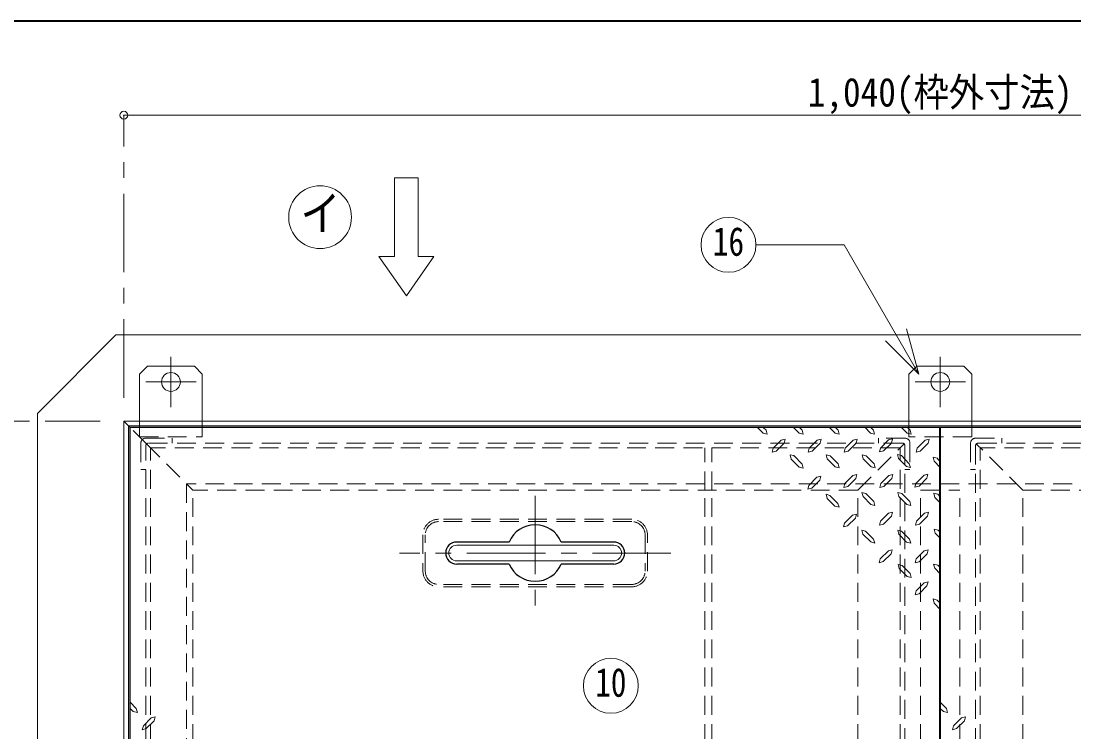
# Model space of a CAD drawing. Units: millimetres at full size, sheet at 1:10; details may follow other scales. Extents: x -2126 to 1924, y -1326 to 1484.
# Drawn here: x -1752 to -1081, y 1031 to 1484 of the extents above; entities that cross this region are included whole.
import ezdxf
from ezdxf.enums import TextEntityAlignment as Align

# ---------------------------------------------------------------- set-up
doc = ezdxf.new("R2010")
doc.units = ezdxf.units.MM
doc.header["$LTSCALE"] = 10
doc.header["$PDMODE"] = 32
doc.header["$PDSIZE"] = 5
doc.linetypes.add('CHAIN1', pattern=[8, 5, -1, 1, -1])
doc.linetypes.add('DASHED1', pattern=[1.8, 1.2, -0.6])
doc.layers.add('0-0_ﾚｲﾔ1', color=4, linetype='Continuous', lineweight=9)
doc.styles.add('ＭＳ ゴシック', font='')
doc.styles.get('ＭＳ ゴシック').set_extended_font_data('MS Gothic')

msp = doc.modelspace()

# ---------------------------------------------------------------- linework, layer by layer
at = {"layer": '0-0_ﾚｲﾔ1', "color": 1, "lineweight": 40}
for p, q in [((1923.78, 1484.05), (-2126.22, 1484.05)), ((-1166.22, 934.05), (-1166.22, 1225.05))]:
    msp.add_line(p, q, dxfattribs=at)
at = {"layer": '0-0_ﾚｲﾔ1'}
for p, q in [((-646.22, 1424.05), (-1686.22, 1424.05)), ((-1741.22, 1234.05), (-1691.22, 1284.05)), ((-1676.22, 1259.05), (-1671.22, 1264.05)), ((-1641.22, 1264.05), (-1671.22, 1264.05)), ((-1641.22, 1264.05), (-1636.22, 1259.05)), ((-1181.22, 1264.05), (-1186.22, 1259.05)), ((-1181.22, 1264.05), (-1151.22, 1264.05)), ((-1146.22, 1259.05), (-1151.22, 1264.05)), ((-1676.22, 1259.05), (-1676.22, 1229.05)), ((-1636.22, 1259.05), (-1636.22, 1229.05)), ((-1186.22, 1259.05), (-1186.22, 1229.05)), ((-1146.22, 1259.05), (-1146.22, 1229.05)), ((-1741.22, 1234.05), (-1741.22, 934.05)), ((-1683.22, 1226.05), (-1682.22, 1225.05)), ((-1282.61, 1225.05), (-1279, 1221.43)), ((-1276.43, 1220.79), (-1279, 1221.43)), ((-1278.92, 1225.05), (-1277.15, 1223.28)), ((-1277.15, 1223.28), (-1276.43, 1220.79)), ((-1259.63, 1225.05), (-1256.01, 1221.43)), ((-1253.44, 1220.79), (-1256.01, 1221.43)), ((-1255.93, 1225.05), (-1254.17, 1223.28)), ((-1254.17, 1223.28), (-1253.44, 1220.79)), ((-1236.73, 1225.05), (-1233.11, 1221.43)), ((-1230.54, 1220.71), (-1233.11, 1221.43)), ((-1232.95, 1225.05), (-1231.18, 1223.28)), ((-1231.18, 1223.28), (-1230.54, 1220.71)), ((-1214.09, 1225.05), (-1210.69, 1221.51)), ((-1208.12, 1220.87), (-1210.69, 1221.51)), ((-1210.45, 1225.05), (-1208.76, 1223.36)), ((-1208.76, 1223.36), (-1208.12, 1220.87)), ((-1190.85, 1225.05), (-1187.23, 1221.43)), ((-1184.66, 1220.71), (-1187.23, 1221.43)), ((-1187.15, 1225.05), (-1185.38, 1223.28)), ((-1185.38, 1223.28), (-1184.66, 1220.71)), ((-1270.72, 1210.02), (-1265.66, 1215.08)), ((-1247.74, 1210.02), (-1242.68, 1215.08)), ((-1224.84, 1209.94), (-1219.77, 1215)), ((-1202.42, 1210.1), (-1197.35, 1215.16)), ((-1178.95, 1209.94), (-1173.89, 1215)), ((-1272.65, 1211.87), (-1273.29, 1209.38)), ((-1270.72, 1210.02), (-1273.29, 1209.38)), ((-1259.59, 1207.12), (-1261.8, 1207.69)), ((-1261.09, 1204.83), (-1261.8, 1207.69)), ((-1259.59, 1207.12), (-1254.17, 1201.61)), ((-1249.67, 1211.87), (-1250.31, 1209.38)), ((-1247.74, 1210.02), (-1250.31, 1209.38)), ((-1238.18, 1205.12), (-1238.82, 1207.69)), ((-1236.33, 1207.05), (-1238.82, 1207.69)), ((-1226.76, 1211.79), (-1227.41, 1209.3)), ((-1224.84, 1209.94), (-1227.41, 1209.3)), ((-1215.27, 1205.04), (-1215.92, 1207.61)), ((-1213.43, 1206.97), (-1215.92, 1207.61)), ((-1204.35, 1211.95), (-1204.99, 1209.46)), ((-1202.42, 1210.1), (-1204.99, 1209.46)), ((-1192.85, 1205.2), (-1193.5, 1207.77)), ((-1191.01, 1207.13), (-1193.5, 1207.77)), ((-1191.01, 1207.13), (-1185.94, 1201.98)), ((-1180.88, 1211.79), (-1181.52, 1209.3)), ((-1178.95, 1209.94), (-1181.52, 1209.3)), ((-1261.09, 1204.83), (-1256.01, 1199.76)), ((-1259.23, 1206.75), (-1259.47, 1206.81)), ((-1254.17, 1201.61), (-1253.44, 1199.12)), ((-1238.18, 1205.12), (-1233.11, 1200.05)), ((-1236.33, 1207.05), (-1231.26, 1201.9)), ((-1231.26, 1201.9), (-1230.54, 1199.41)), ((-1215.27, 1205.04), (-1210.21, 1199.97)), ((-1213.43, 1206.97), (-1208.36, 1201.82)), ((-1208.36, 1201.82), (-1207.64, 1199.33)), ((-1192.85, 1205.2), (-1187.79, 1200.14)), ((-1185.94, 1201.98), (-1185.22, 1199.49)), ((-1168.26, 1205.44), (-1170.84, 1206.08)), ((-1170.11, 1203.51), (-1170.84, 1206.08)), ((-1170.11, 1203.51), (-1166.22, 1199.61)), ((-1168.26, 1205.44), (-1166.22, 1203.1)), ((-1253.44, 1199.12), (-1256.01, 1199.76)), ((-1230.54, 1199.41), (-1233.11, 1200.05)), ((-1207.64, 1199.33), (-1210.21, 1199.97)), ((-1185.22, 1199.49), (-1187.79, 1200.14)), ((-1249.91, 1188.16), (-1250.55, 1185.67)), ((-1247.98, 1186.31), (-1242.92, 1191.38)), ((-1227.01, 1189.37), (-1227.65, 1186.88)), ((-1225.08, 1187.52), (-1227.65, 1186.88)), ((-1225.08, 1187.52), (-1220.01, 1192.58)), ((-1204.1, 1189.29), (-1204.75, 1186.8)), ((-1202.18, 1187.44), (-1204.75, 1186.8)), ((-1202.18, 1187.44), (-1197.11, 1192.5)), ((-1181.68, 1189.45), (-1182.33, 1186.96)), ((-1179.76, 1187.6), (-1182.33, 1186.96)), ((-1179.76, 1187.6), (-1174.69, 1192.66)), ((-1247.98, 1186.31), (-1250.55, 1185.67)), ((-1238.34, 1179.89), (-1238.98, 1182.46)), ((-1236.49, 1181.81), (-1238.98, 1182.46)), ((-1236.49, 1181.81), (-1231.43, 1176.67)), ((-1215.43, 1181.09), (-1216.08, 1183.66)), ((-1213.59, 1183.02), (-1216.08, 1183.66)), ((-1215.43, 1181.09), (-1210.37, 1176.03)), ((-1213.59, 1183.02), (-1208.52, 1177.88)), ((-1192.53, 1181.01), (-1193.18, 1183.58)), ((-1190.68, 1182.94), (-1193.18, 1183.58)), ((-1192.53, 1181.01), (-1187.47, 1175.95)), ((-1190.68, 1182.94), (-1185.62, 1177.8)), ((-1167.78, 1182.46), (-1170.35, 1183.1)), ((-1169.63, 1180.53), (-1170.35, 1183.1)), ((-1169.63, 1180.53), (-1166.22, 1177.11)), ((-1167.78, 1182.46), (-1166.22, 1180.89)), ((-1238.34, 1179.89), (-1233.27, 1174.82)), ((-1230.7, 1174.18), (-1233.27, 1174.82)), ((-1231.43, 1176.67), (-1230.7, 1174.18)), ((-1207.8, 1175.39), (-1210.37, 1176.03)), ((-1208.52, 1177.88), (-1207.8, 1175.39)), ((-1184.9, 1175.3), (-1187.47, 1175.95)), ((-1185.62, 1177.8), (-1184.9, 1175.3)), ((-1225.24, 1162.29), (-1220.18, 1167.35)), ((-1202.34, 1163.49), (-1197.27, 1168.55)), ((-1179.43, 1163.41), (-1174.37, 1168.47)), ((-1227.17, 1164.14), (-1227.81, 1161.64)), ((-1225.24, 1162.29), (-1227.81, 1161.64)), ((-1204.26, 1165.34), (-1204.91, 1162.85)), ((-1202.34, 1163.49), (-1204.91, 1162.85)), ((-1181.36, 1165.26), (-1182.01, 1162.77)), ((-1179.43, 1163.41), (-1182.01, 1162.77)), ((-1167.46, 1159.64), (-1170.03, 1160.28)), ((-1169.39, 1157.71), (-1170.03, 1160.28)), ((-1215.6, 1157.14), (-1216.24, 1159.72)), ((-1213.75, 1159.07), (-1216.24, 1159.72)), ((-1215.6, 1157.14), (-1210.53, 1152.08)), ((-1213.75, 1159.07), (-1208.68, 1153.93)), ((-1208.68, 1153.93), (-1207.96, 1151.44)), ((-1192.69, 1157.06), (-1193.34, 1159.64)), ((-1190.85, 1158.99), (-1193.34, 1159.64)), ((-1192.69, 1157.06), (-1187.63, 1152)), ((-1190.85, 1158.99), (-1185.78, 1153.85)), ((-1185.78, 1153.85), (-1185.06, 1151.36)), ((-1169.39, 1157.71), (-1166.22, 1154.53)), ((-1167.46, 1159.64), (-1166.22, 1158.39)), ((-1207.96, 1151.44), (-1210.53, 1152.08)), ((-1185.06, 1151.36), (-1187.63, 1152)), ((-1204.43, 1141.39), (-1205.07, 1138.9)), ((-1202.5, 1139.55), (-1197.43, 1144.61)), ((-1181.52, 1141.31), (-1182.17, 1138.82)), ((-1179.6, 1139.47), (-1174.53, 1144.53)), ((-1202.5, 1139.55), (-1205.07, 1138.9)), ((-1190.44, 1137.05), (-1193.01, 1137.7)), ((-1192.29, 1135.13), (-1193.01, 1137.7)), ((-1192.29, 1135.13), (-1187.23, 1130.14)), ((-1190.44, 1137.05), (-1185.38, 1131.99)), ((-1179.6, 1139.47), (-1182.17, 1138.82)), ((-1167.86, 1137.38), (-1170.43, 1138.02)), ((-1169.71, 1135.45), (-1170.43, 1138.02)), ((-1169.71, 1135.45), (-1166.22, 1131.81)), ((-1167.86, 1137.38), (-1166.22, 1135.73)), ((-1184.66, 1129.42), (-1187.23, 1130.14)), ((-1185.38, 1131.99), (-1184.66, 1129.42)), ((-1181.6, 1120.9), (-1182.25, 1118.33)), ((-1181.6, 1120.9), (-1176.54, 1125.97)), ((-1179.68, 1119.05), (-1174.69, 1124.12)), ((-1179.68, 1119.05), (-1182.25, 1118.33)), ((-1168.26, 1115.12), (-1170.84, 1115.76)), ((-1170.11, 1113.19), (-1170.84, 1115.76)), ((-1170.11, 1113.19), (-1166.22, 1109.14)), ((-1168.26, 1115.12), (-1166.22, 1113.07)), ((-1678.32, 1045.9), (-1682.22, 1049.96)), ((-1162.32, 1045.9), (-1166.22, 1049.96)), ((-1680.17, 1043.97), (-1682.22, 1046.02)), ((-1680.17, 1043.97), (-1677.6, 1043.33)), ((-1678.32, 1045.9), (-1677.6, 1043.33)), ((-1668.76, 1040.04), (-1673.74, 1034.97)), ((-1668.76, 1040.04), (-1666.18, 1040.76)), ((-1666.83, 1038.19), (-1666.18, 1040.76)), ((-1164.17, 1043.97), (-1166.22, 1046.02)), ((-1164.17, 1043.97), (-1161.6, 1043.33)), ((-1162.32, 1045.9), (-1161.6, 1043.33)), ((-1152.76, 1040.04), (-1157.74, 1034.97)), ((-1152.76, 1040.04), (-1150.18, 1040.76)), ((-1150.83, 1038.19), (-1150.18, 1040.76)), ((-1666.83, 1038.19), (-1671.89, 1033.13)), ((-1150.83, 1038.19), (-1155.89, 1033.13))]:
    msp.add_line(p, q, dxfattribs=at)
at = {"layer": '0-0_ﾚｲﾔ1', "linetype": 'CHAIN1'}
for p, q in [((-1686.22, 1244.05), (-1686.22, 1424.05)), ((-1656.22, 1270.05), (-1656.22, 1238.05)), ((-1166.22, 1270.05), (-1166.22, 1238.05)), ((-1640.22, 1254.05), (-1672.22, 1254.05)), ((-1182.22, 1254.05), (-1150.22, 1254.05)), ((-2056.22, 1229.05), (-1701.22, 1229.05)), ((-1424.22, 1181.55), (-1424.22, 1108.55)), ((-1337.72, 1145.05), (-1510.72, 1145.05))]:
    msp.add_line(p, q, dxfattribs=at)
at = {"layer": '0-0_ﾚｲﾔ1', "color": 7, "lineweight": 18}
for p, q in [((-1513.72, 1384.05), (-1498.72, 1384.05)), ((-1513.72, 1384.05), (-1513.72, 1334.05)), ((-1227.53, 1341.46), (-1283.6, 1341.46)), ((-1179.92, 1258.99), (-1227.53, 1341.46)), ((-1506.22, 1309.05), (-1523.72, 1334.05)), ((-1523.72, 1334.05), (-1513.72, 1334.05)), ((-1506.22, 1309.05), (-1488.72, 1334.05)), ((-1179.92, 1258.99), (-1187.68, 1287.97)), ((-1179.92, 1258.99), (-1201.13, 1280.2)), ((-1683.22, 1226.05), (-1686.22, 1229.05)), ((-646.22, 1229.05), (-1686.22, 1229.05)), ((-1686.22, 1229.05), (-1686.22, 934.05)), ((-649.22, 1226.05), (-1683.22, 1226.05)), ((-1683.22, 1226.05), (-1683.22, 934.05)), ((-1374.22, 1150.05), (-1474.22, 1150.05)), ((-1374.22, 1140.05), (-1474.22, 1140.05))]:
    msp.add_line(p, q, dxfattribs=at)
at = {"layer": '0-0_ﾚｲﾔ1', "linetype": 'DASHED1'}
for p, q in [((-1676.22, 1229.05), (-1676.22, 1219.05)), ((-1636.22, 1229.05), (-1636.22, 1219.05)), ((-1186.22, 1229.05), (-1186.22, 1219.05)), ((-1146.22, 1229.05), (-1146.22, 1219.05)), ((-1671.75, 1214.58), (-1682.22, 1225.05)), ((-1676.22, 1219.05), (-1636.22, 1219.05)), ((-1675.42, 1215.05), (-1675.42, 1198.25)), ((-1672.22, 1218.25), (-1655.42, 1218.25)), ((-1655.42, 1218.25), (-1655.42, 1215.05)), ((-1205.52, 1218.25), (-1205.52, 1215.05)), ((-1188.72, 1218.25), (-1205.52, 1218.25)), ((-1146.22, 1219.05), (-1186.22, 1219.05)), ((-1185.52, 1215.05), (-1185.52, 1198.25)), ((-1146.92, 1215.05), (-1146.92, 1198.25)), ((-1143.72, 1218.25), (-1126.92, 1218.25)), ((-1126.92, 1218.25), (-1126.92, 1215.05)), ((-1191.72, 1212.05), (-1669.22, 1212.05)), ((-1669.22, 934.05), (-1669.22, 1212.05)), ((-1316.22, 1185.05), (-1316.22, 1212.05)), ((-1311.72, 1185.05), (-1311.72, 1212.05)), ((-1191.72, 934.05), (-1191.72, 1212.05)), ((-663.22, 1212.05), (-1140.72, 1212.05)), ((-1140.72, 934.05), (-1140.72, 1212.05)), ((-1672.22, 1198.25), (-1675.42, 1198.25)), ((-1188.72, 1198.25), (-1185.52, 1198.25)), ((-1143.72, 1198.25), (-1146.92, 1198.25)), ((-686.22, 1189.05), (-1646.22, 1189.05)), ((-1646.22, 1189.05), (-1646.22, 934.05))]:
    msp.add_line(p, q, dxfattribs=at)
at = {"layer": '0-0_ﾚｲﾔ1', "color": 5, "lineweight": 25}
for p, q in [((-650.22, 1225.05), (-1682.22, 1225.05)), ((-1682.22, 934.05), (-1682.22, 1225.05)), ((-1440.8, 1152.05), (-1474.22, 1152.05)), ((-1374.22, 1152.05), (-1407.63, 1152.05)), ((-1440.8, 1138.05), (-1474.22, 1138.05)), ((-1374.22, 1138.05), (-1407.63, 1138.05))]:
    msp.add_line(p, q, dxfattribs=at)
at = {"layer": '0-0_ﾚｲﾔ1', "color": 7, "linetype": 'DASHED1', "lineweight": 18}
for p, q in [((-1671.75, 1214.58), (-1642.22, 1185.05)), ((-1190.32, 1215.05), (-1670.62, 1215.05)), ((-1218.72, 1185.05), (-1189.18, 1214.58)), ((-1113.72, 1185.05), (-1143.25, 1214.58)), ((-1142.12, 1215.05), (-661.82, 1215.05)), ((-1672.22, 934.05), (-1672.22, 1213.45)), ((-1188.72, 1213.45), (-1188.72, 934.05)), ((-1143.72, 1213.45), (-1143.72, 934.05)), ((-1218.72, 1185.05), (-1642.22, 1185.05)), ((-1642.22, 934.05), (-1642.22, 1185.05)), ((-1316.22, 934.05), (-1316.22, 1185.05)), ((-1311.72, 934.05), (-1311.72, 1185.05)), ((-1218.72, 934.05), (-1218.72, 1185.05)), ((-1178.72, 1185.05), (-1153.72, 1185.05)), ((-1178.72, 934.05), (-1178.72, 1185.05)), ((-1153.72, 934.05), (-1153.72, 1185.05)), ((-1113.72, 1185.05), (-690.22, 1185.05)), ((-1113.72, 934.05), (-1113.72, 1185.05)), ((-1362.72, 1166.55), (-1485.72, 1166.55)), ((-1362.72, 1165.05), (-1485.72, 1165.05)), ((-1495.72, 1156.55), (-1495.72, 1133.55)), ((-1494.22, 1133.55), (-1494.22, 1156.55)), ((-1354.22, 1156.55), (-1354.22, 1133.55)), ((-1352.72, 1133.55), (-1352.72, 1156.55)), ((-1362.72, 1125.05), (-1485.72, 1125.05)), ((-1362.72, 1123.55), (-1485.72, 1123.55))]:
    msp.add_line(p, q, dxfattribs=at)
at = {"layer": '0-0_ﾚｲﾔ1', "color": 7, "lineweight": 18}
msp.add_lwpolyline([(-1498.72, 1384.05), (-1498.72, 1334.05), (-1488.72, 1334.05)], dxfattribs=at)
at = {"layer": '0-0_ﾚｲﾔ1'}
for points in [[(-591.22, 1234.05), (-641.22, 1284.05), (-1691.22, 1284.05)], [(-1272.65, 1211.87), (-1267.51, 1217.01), (-1265.01, 1217.65), (-1265.66, 1215.08)], [(-1249.67, 1211.87), (-1244.52, 1217.01), (-1242.03, 1217.65), (-1242.68, 1215.08)], [(-1226.76, 1211.79), (-1221.62, 1216.93), (-1219.13, 1217.57), (-1219.77, 1215)], [(-1204.35, 1211.95), (-1199.2, 1217.09), (-1196.71, 1217.73), (-1197.35, 1215.16)], [(-1180.88, 1211.79), (-1175.74, 1216.93), (-1173.25, 1217.57), (-1173.89, 1215)], [(-1249.91, 1188.16), (-1244.76, 1193.3), (-1242.27, 1193.95), (-1242.92, 1191.38)], [(-1227.01, 1189.37), (-1221.86, 1194.51), (-1219.37, 1195.15), (-1220.01, 1192.58)], [(-1204.1, 1189.29), (-1198.96, 1194.43), (-1196.47, 1195.07), (-1197.11, 1192.5)], [(-1181.68, 1189.45), (-1176.54, 1194.59), (-1174.05, 1195.23), (-1174.69, 1192.66)], [(-1227.17, 1164.14), (-1222.02, 1169.28), (-1219.53, 1169.92), (-1220.18, 1167.35)], [(-1204.26, 1165.34), (-1199.12, 1170.48), (-1196.63, 1171.13), (-1197.27, 1168.55)], [(-1181.36, 1165.26), (-1176.22, 1170.4), (-1173.73, 1171.05), (-1174.37, 1168.47)], [(-1204.43, 1141.39), (-1199.28, 1146.54), (-1196.79, 1147.18), (-1197.43, 1144.61)], [(-1181.52, 1141.31), (-1176.38, 1146.46), (-1173.89, 1147.1), (-1174.53, 1144.53)], [(-1176.54, 1125.97), (-1173.97, 1126.69), (-1174.69, 1124.12)], [(-1671.89, 1033.13), (-1674.46, 1032.4), (-1673.74, 1034.97)], [(-1155.89, 1033.13), (-1158.46, 1032.4), (-1157.74, 1034.97)]]:
    msp.add_lwpolyline(points, dxfattribs=at)
at = {"layer": '0-0_ﾚｲﾔ1', "color": 7, "lineweight": 18}
for centre, radius in [((-1561.22, 1359.05), 20), ((-1301.1, 1341.46), 17.5), ((-1376.03, 1060.46), 17.5)]:
    msp.add_circle(centre, radius, dxfattribs=at)
at = {"layer": '0-0_ﾚｲﾔ1'}
for centre in [(-1656.22, 1254.05), (-1166.22, 1254.05)]:
    msp.add_circle(centre, 6, dxfattribs=at)
at = {"layer": '0-0_ﾚｲﾔ1', "linetype": 'DASHED1'}
for centre, start, end in [((-1672.22, 1215.05), 90, 180), ((-1188.72, 1215.05), 0, 90), ((-1143.72, 1215.05), 90, 180)]:
    msp.add_arc(centre, 3.2, start, end, dxfattribs=at)
at = {"layer": '0-0_ﾚｲﾔ1', "color": 7, "linetype": 'DASHED1', "lineweight": 18}
for centre, radius, start, end in [((-1670.62, 1213.45), 1.6, 90, 180), ((-1190.32, 1213.45), 1.6, 0, 90), ((-1142.12, 1213.45), 1.6, 90, 180), ((-1485.72, 1156.55), 10, 90, 180), ((-1485.72, 1156.55), 8.5, 90, 180), ((-1362.72, 1156.55), 10, 0, 90), ((-1362.72, 1156.55), 8.5, 0, 90), ((-1485.72, 1133.55), 10, 180, 270), ((-1485.72, 1133.55), 8.5, 180, 270), ((-1362.72, 1133.55), 10, 270, 0), ((-1362.72, 1133.55), 8.5, 270, 0)]:
    msp.add_arc(centre, radius, start, end, dxfattribs=at)
at = {"layer": '0-0_ﾚｲﾔ1', "color": 5, "lineweight": 25}
for centre, radius, start, end in [((-1424.22, 1145.05), 18, 22.88538, 157.11462), ((-1474.22, 1145.05), 7, 90, 270), ((-1374.22, 1145.05), 7, 270, 90), ((-1424.22, 1145.05), 18, 202.88538, 337.11462)]:
    msp.add_arc(centre, radius, start, end, dxfattribs=at)
at = {"layer": '0-0_ﾚｲﾔ1', "color": 7, "lineweight": 18}
for centre, start, end in [((-1474.22, 1145.05), 90, 270), ((-1374.22, 1145.05), 270, 90)]:
    msp.add_arc(centre, 5, start, end, dxfattribs=at)
at = {"layer": '0-0_ﾚｲﾔ1', "color": 1}
msp.add_point((-1686.22, 1424.05), dxfattribs=at)

# ---------------------------------------------------------------- texts
at = {"layer": '0-0_ﾚｲﾔ1', "color": 7, "style": 'ＭＳ ゴシック'}
for s, height, width, p in [('1,040(枠外寸法)', 18.33, 0.9, (-1250.59, 1424.05)), ('イ', 21.99, 0.85, (-1573.72, 1344.05)), ('16', 18.33, 0.8, (-1311.1, 1328.96)), ('10', 18.33, 0.8, (-1386.03, 1047.96))]:
    msp.add_text(s, height=height, dxfattribs=dict(at, width=width)).set_placement(p, align=Align.BOTTOM_LEFT)

doc.saveas('drawing.dxf')
